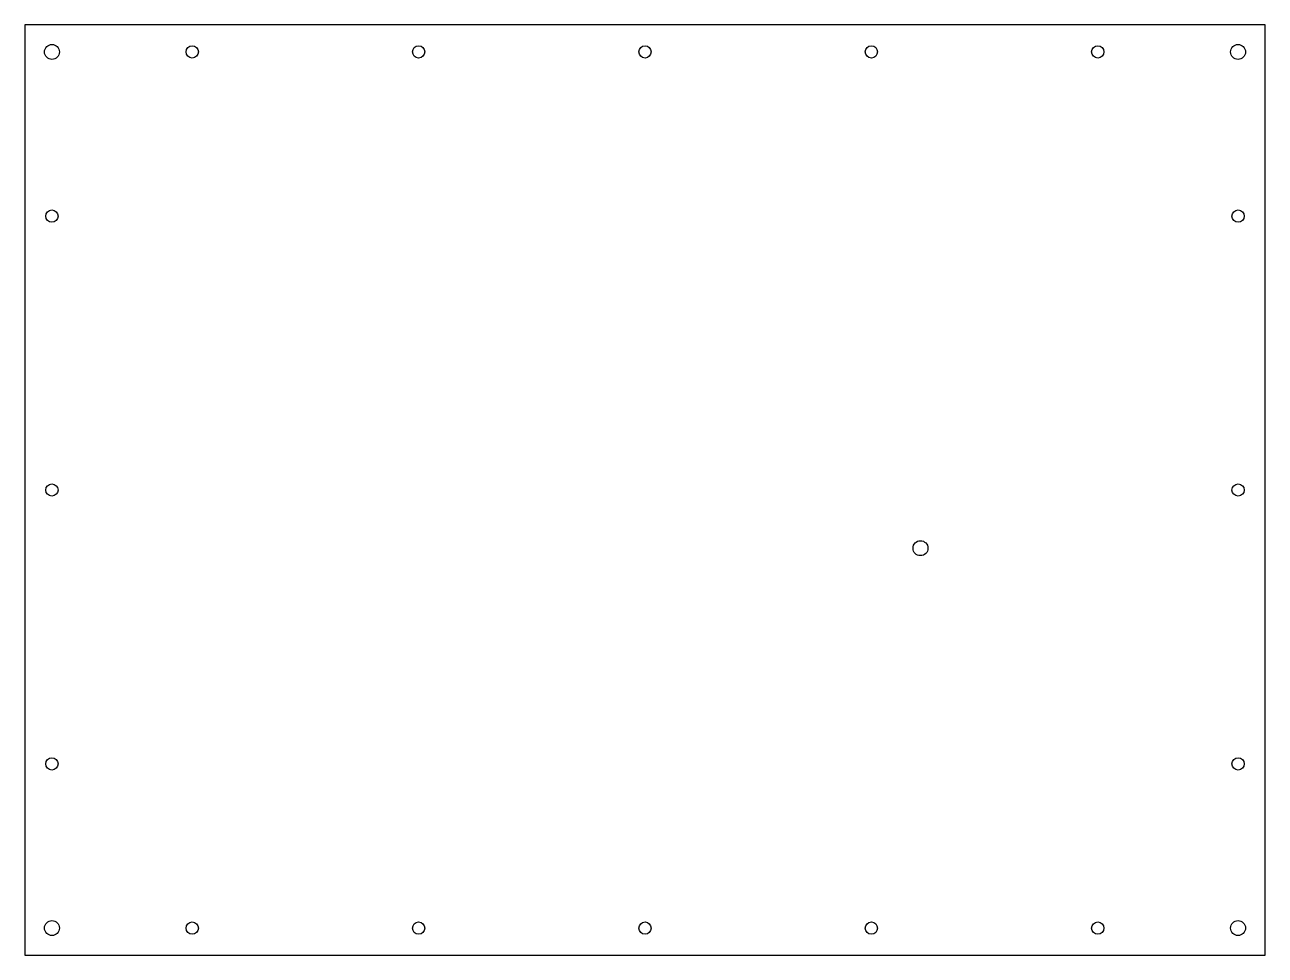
# Model space of a CAD drawing. Header units: millimetres. Extents: x 0 to 457, y 0 to 343.
import ezdxf

# ---------------------------------------------------------------- set-up
doc = ezdxf.new("R2010")
doc.units = ezdxf.units.MM

msp = doc.modelspace()

# ---------------------------------------------------------------- linework, layer by layer
at = {"layer": 'CUT'}
msp.add_lwpolyline([(0, 0), (457, 0), (457, 342.9), (0, 342.9)], close=True, dxfattribs=at)
for centre, radius in [((10, 332.9), 2.75), ((61.7, 332.9), 2.25), ((145.1, 332.9), 2.25), ((228.5, 332.9), 2.25), ((311.9, 332.9), 2.25), ((395.3, 332.9), 2.25), ((447, 332.9), 2.75), ((10, 272.4167), 2.25), ((447, 272.4167), 2.25), ((10, 171.45), 2.25), ((447, 171.45), 2.25), ((330, 150), 2.75), ((10, 70.4833), 2.25), ((447, 70.4833), 2.25), ((10, 10), 2.75), ((61.7, 10), 2.25), ((145.1, 10), 2.25), ((228.5, 10), 2.25), ((311.9, 10), 2.25), ((395.3, 10), 2.25), ((447, 10), 2.75)]:
    msp.add_circle(centre, radius, dxfattribs=at)

doc.saveas('drawing.dxf')
